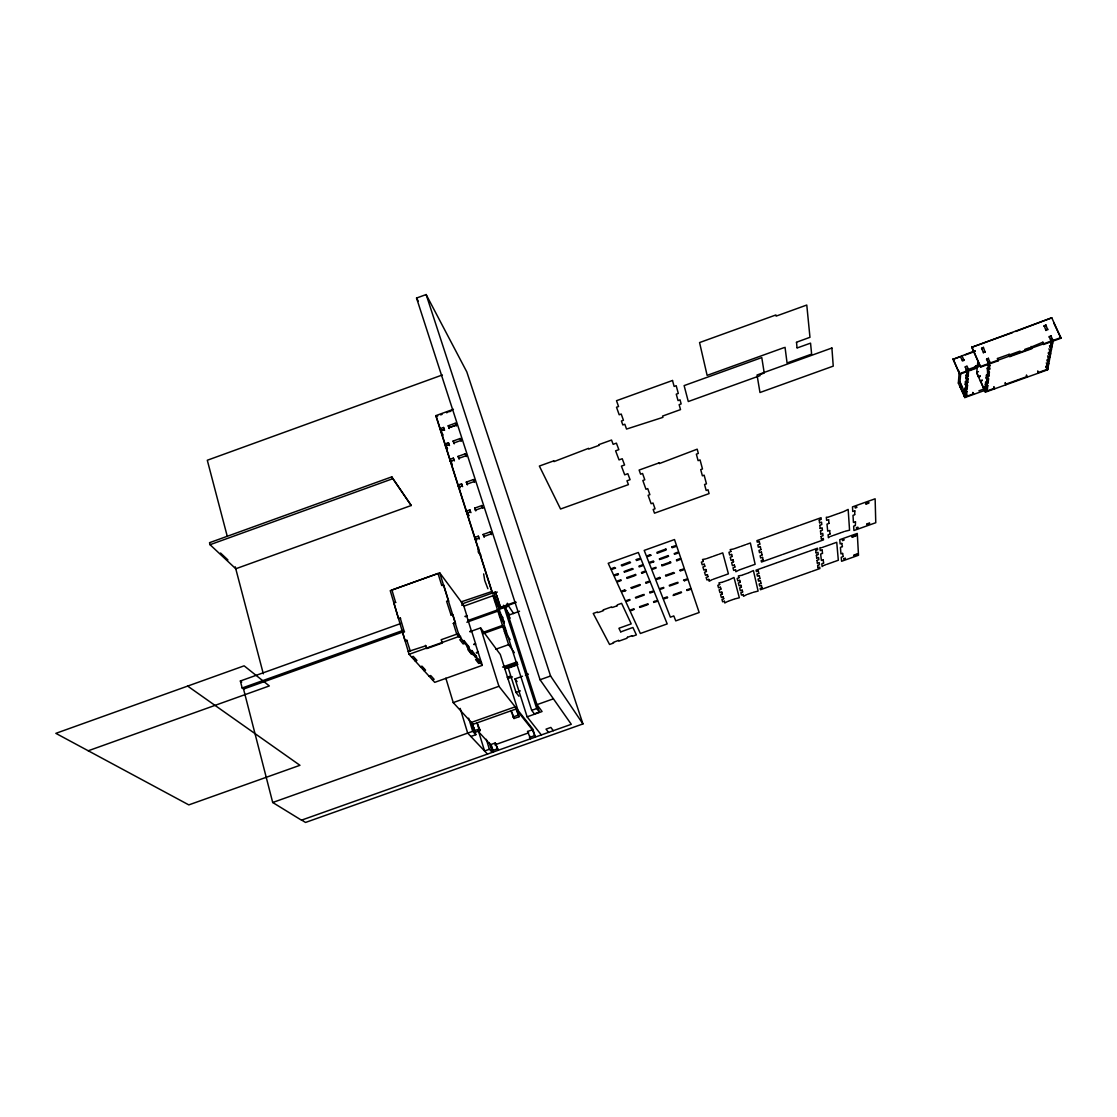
<?xml version="1.0" encoding="UTF-8"?>
<svg xmlns="http://www.w3.org/2000/svg" width="1117" height="1117" viewBox="0 0 1117 1117"><rect width="100%" height="100%" fill="white"/><g stroke="black" fill="none" stroke-linecap="round" stroke-linejoin="round"><path stroke-width="1.5" d="M978.618 365.05L975.476 366.181L976.09 368.345L959.712 374.223L953.052 359.325L975.197 350.71M984.314 390.573L964.809 397.568L958.344 383.061L959.294 371.221M960.48 356.658L962.421 360.973L964.055 360.386L962.114 356.072M959.712 374.223L953.094 358.655M961.807 386.691L960.215 387.264L961.807 386.691L959.936 382.489L960.634 374.027M962.98 392.723L964.571 392.151L962.98 392.723L960.271 386.636M965.214 367.214L966.931 365.957L968.202 368.792L968.341 376.052L966.708 376.638L966.037 375.144L967.671 374.558L968.341 376.052M972.851 392.388L973.507 393.84L964.865 396.94L964.222 395.488L966.624 394.664L965.968 393.198L964.376 393.77L964.166 396.102L965.758 395.544L964.516 392.765M964.655 390.643L966.261 390.07L966.917 391.536L965.311 392.109L964.655 390.643L966.722 384.96M965.228 384.304L966.833 383.717L967.504 385.197L965.884 385.77L965.228 384.304L965.465 381.637L967.085 381.051L967.741 382.531L966.121 383.103L965.465 381.637M965.8 377.867L967.434 377.281L968.09 378.761L966.47 379.347L966.037 375.144M965.283 366.544L967.001 373.357L968.648 372.771M964.809 397.568L967.224 370.886M966.624 394.664L966.917 391.536M964.893 388.018L965.549 389.484L967.154 388.898L967.504 385.197M967.741 382.531L968.09 378.761M1031.159 346.424L1031.787 348.727L1009.824 356.616L1009.196 354.312L997.481 358.515L998.123 360.819L980.656 367.088L971.692 347.317L1051.781 317.8L1061.01 338.228L1043.501 344.511L1042.887 342.207L1031.047 347.15M976.09 368.345L975.476 366.181M973.507 393.84L972.795 393.016M977.933 360.805L976.691 372.924L985.376 392.151L1047.606 369.825L1053.177 340.364M978.45 371.64L976.761 372.254L978.562 377.071L980.251 376.457M981.55 348.727L983.365 347.373L985.236 352.372M980.656 367.088L971.762 346.591M983.295 348.099L983.365 347.373M982.206 379.934L980.433 381.218L982.122 380.618M983.491 353L981.62 348.001M980.503 380.548L983.351 387.669L985.04 387.068M986.506 359.632L988.35 358.278L989.648 362.02M984.677 390.615L984.971 388.116L986.66 387.501L987.051 384.136L985.348 384.751L986.06 386.314L987.763 385.7L987.051 384.136M985.348 384.751L985.669 381.944L986.381 383.494L988.098 382.88L988.559 378.9L987.847 377.337L986.129 377.965L986.842 379.529L988.559 378.9M986.129 377.965L986.465 375.089L988.182 374.474L988.894 376.038L987.177 376.666L986.465 375.089M987.26 368.135L987.973 369.713L989.718 369.085L989.006 367.507L987.26 368.135L987.637 372.617L989.383 372.003L988.657 370.425M986.59 358.906L988.615 364.24M988.266 358.99L988.35 358.278M985.376 392.151L988.699 363.528M984.971 388.116L985.669 389.665L987.372 389.051L987.763 385.7M988.894 376.038L989.383 372.003M989.718 369.085L989.411 363.974L987.665 364.603L988.391 366.194L990.137 365.566M997.481 358.515L998.123 360.819M993.948 386.65L994.563 388.856L993.865 387.32M1009.824 356.616L1009.196 354.312M1005.258 382.586L1005.872 384.807L1005.16 383.257M1026.481 374.977L1027.082 377.197L1026.369 375.647M1043.962 326.276L1045.847 324.907L1047.732 329.892M1042.761 342.933L1042.887 342.207M1045.721 325.647L1045.847 324.907M1037.805 370.914L1038.405 373.134L1037.679 371.598M1045.973 330.534L1044.102 325.536M1051.781 317.8L1015.744 331.47M1049.1 337.139L1050.999 335.77L1053.038 341.09M1050.86 336.496L1050.999 335.77M1050.525 340.14L1049.24 336.399M1038.517 372.45L1047.732 369.155L1047.369 365.72L1048.081 367.27L1046.378 367.87L1047.034 364.435L1046.294 362.885M1048.556 359.367L1049.282 360.917L1047.564 361.531L1048.332 357.454L1047.606 355.89M1049.882 352.316L1050.622 353.88L1048.891 354.508L1049.659 350.347L1048.919 348.783M1051.223 345.153L1051.977 346.731L1050.217 347.359L1050.902 343.729L1050.148 342.151M478.593 547.693L478.188 551.784A42.963 14.73 -18.4 0 0 479.626 553.976L480.841 554.912M507.341 603.25L506.015 606.894L499.369 609.268L498.95 608.653L516.096 602.496M506.573 607.117L505.624 605.707L503.907 606.322L504.856 607.732L506.573 607.117L508.375 604.283M650.024 554.716L651.239 555.317M671.959 546.855L676.455 545.333L674.5 539.553L644.202 550.402L646.422 556.071L649.996 554.8M614.364 567.464L615.607 568.064M854.826 511.027L854.714 514.434M618.343 574.543L617.659 574.752M636.271 559.617L637.067 559.352M855.524 521.918L855.343 525.269M632.068 568.483L633.283 569.084M626.805 577.545L634.679 574.822M634.721 574.724L635.489 574.459M851.838 536.691L852.536 536.425M842.427 546.632L840.431 547.414L840.961 553.892L842.609 553.306M852.606 537.109L851.782 536.774M653.654 561.879L652.928 562.13M642.61 573.007L641.856 573.244M624.557 589.958L625.743 590.516M625.674 590.628L624.989 590.879M631.217 587.584L639.734 584.54M661.767 565.048L662.521 564.769M645.668 582.418L649.857 580.994L646.087 571.667L642.68 572.881M669.697 562.214L670.451 561.935M660.007 578.355L659.365 578.606M665.606 575.297L673.356 572.602M649.689 592.205L653.822 590.809L650.178 581.775L646.827 582.976M673.397 572.504L674.528 573.077M639.608 606.671L647.106 604.074M680.071 570.117L684.344 568.679L681.119 559.128L676.888 560.762M653.599 601.672L654.311 601.421M684.512 580.826L683.506 580.198L684.274 579.849M667.505 597.707L663.289 599.117L670.368 617.17L673.006 616.235M686.913 589.776L691.018 588.394L688.002 579.458L684.637 580.658M843.14 556.587L841.255 557.285L841.59 561.279L858.498 555.247L858.428 553.976L853.849 555.61M796.379 342.263L809.965 337.306L806.781 305.039L777.013 315.804M797.007 347.694L796.547 342.514M759.323 541.703L759.769 543.979M759.839 544.188L757.843 544.942L758.331 547.218L760.3 546.548M819.194 520.075L821.232 519.307L821.065 517.716L812.464 520.787M819.487 522.644L819.333 520.271M819.78 525.297L821.805 524.543L821.553 522.17L819.613 522.84M828.66 519.894L828.954 523.175M820.115 528.299L819.864 525.507M828.996 523.398L826.999 524.152L827.711 531.147L829.666 530.477M820.409 530.91L822.419 530.156L822.168 527.824L820.199 528.509M820.744 533.856L820.548 531.106M829.708 530.687L829.973 533.87M821.023 536.425L823.02 535.671L822.768 533.381L820.841 534.052M821.302 538.869L821.163 536.621M830.043 534.08L828.088 534.82L828.381 537.766L830.015 536.621M703.319 561.446L701.392 562.144L702.216 564.811L704.227 564.127M704.296 564.35L704.827 566.082M704.869 566.305L702.9 567.031L703.85 570.103L705.818 569.419M730.923 551.561L728.94 552.301L729.652 555.009L731.635 554.325M705.916 569.628L706.405 571.332M731.691 554.563L732.152 556.308M706.475 571.555L704.52 572.267L705.455 575.283L707.41 574.613M732.152 556.559L730.239 557.257L731.049 560.385L733.017 559.701M707.466 574.836L707.983 576.498M733.017 559.952L733.52 561.642M708.052 576.721L706.112 577.433L706.907 579.974L708.834 579.304M733.576 561.865L731.635 562.591L732.431 565.663L734.372 564.979M760.356 546.772L760.914 549.438M708.904 579.514L709.169 581.259L712.227 579.611M734.428 565.202L734.874 566.891M760.956 549.676L759.002 550.402L759.476 552.636L761.431 551.966M734.93 567.115L732.989 567.827L733.674 570.41L735.6 569.754M761.431 552.217L762.031 554.814M735.6 569.991L735.852 571.736L738.937 570.075M762.101 555.023L760.132 555.763L760.607 557.969L762.548 557.299M762.618 557.509L763.051 559.659M763.037 559.91L761.166 560.594L761.473 562.033L769.767 559.072M758.345 571.122L758.764 573.175M815.731 550.402L817.672 549.69L817.49 548.238L809.267 551.184M816.024 552.761L815.843 550.611M822.182 550.15L822.489 553.152M816.318 555.191L818.244 554.479L817.979 552.315L816.136 552.957M822.545 553.362L820.646 554.06L821.4 560.469L823.243 559.826M816.667 557.928L816.457 555.372M816.96 560.315L818.859 559.617L818.593 557.481L816.82 558.109M817.281 563.024L817.058 560.511M823.243 560.078L823.592 562.94M823.592 563.177L821.791 563.848L822.098 566.556L823.662 565.467M719.683 584.638L717.812 585.336L718.538 587.793L720.437 587.137M720.465 587.36L720.954 588.938M739.063 577.726L737.164 578.424L737.806 580.924L739.705 580.268M720.94 589.19L719.139 589.832L719.962 592.666L721.819 592.024M739.761 580.477L740.138 582.083M721.889 592.233L722.336 593.797M740.194 582.306L738.337 582.99L739.077 585.853L740.934 585.21M722.392 594.007L720.563 594.677L721.373 597.469L723.216 596.827M758.82 573.398L756.949 574.082L757.424 576.177L759.295 575.534M740.99 585.42L741.395 586.997M759.337 575.744L759.881 578.173M723.23 597.064L723.718 598.558M741.451 587.207L739.608 587.877L740.334 590.698L742.177 590.069M723.732 598.796L721.959 599.438L722.643 601.798L724.472 601.155M759.867 578.424L758.066 579.081L758.527 581.133L760.384 580.491M742.233 590.279L742.623 591.828M760.384 580.728L760.956 583.102M724.486 601.393L724.779 602.971L727.726 601.407M742.623 592.066L740.85 592.708L741.465 595.082L743.294 594.453M760.956 583.339L759.169 583.982L759.63 586.006L761.459 585.364M743.294 594.691L743.545 596.283L746.505 594.705M761.459 585.615L761.934 587.542M761.989 587.751L760.16 588.422L760.454 589.734L768.412 586.9M817.602 565.356L819.459 564.671L819.208 562.577L817.393 563.205M817.881 567.604L817.686 565.565M401.017 623.426L240.364 680.993L242.166 688.002L243.548 689.063L272.702 802.495L301.464 820.171L571.29 724.305L540.056 679.75L416.543 298.044L426.149 294.553L466.822 371.933L582.934 723.928L305.527 822.447L301.688 820.087M442.346 374.963L207.301 460.246L227.156 535.909M497.302 592.08L492.737 593.713L492.29 593.057L435.798 415.664L453.418 409.283M435.798 415.664L436.272 416.473L437.738 415.943M440.67 414.882L442.15 414.351M446.549 412.759L448.015 412.229M449.481 411.698L450.947 411.168M443.966 428.286L443.491 427.49L439.958 428.774L441.69 431.651M449.313 428.551L448.21 425.786L455.275 423.231L455.75 424.027M443.17 435.044L440.587 430.743L444.119 429.459L444.594 430.254M440.601 430.743L444.119 429.459L443.491 427.49M448.852 443.561L448.378 442.765L444.831 444.049L447.526 448.489M454.214 443.84L453.111 441.061L460.218 438.492L460.679 439.288M446.786 444.301L445.306 444.845L441.075 431.539M449.495 445.543L449.02 444.761L445.46 446.046L447.261 448.992M453.753 443.044L460.86 440.475L461.321 441.271M391.69 476.889L209.521 542.694L210.038 544.705L235.771 568.762L411.224 505.498L391.69 476.889L411.224 505.498M210.038 544.705L392.304 478.872M452.148 464.309L449.732 459.408L453.293 458.124L453.767 458.892M459.157 459.185L458.04 456.406L465.175 453.837L465.621 454.605M449.732 459.408L450.654 460.022M450.374 461.405L453.935 460.12L454.41 460.888M458.682 458.403L465.817 455.834L466.278 456.602M451.729 461.852L450.835 462.173L450.207 460.176M784.134 347.596L707.131 375.382L699.563 342.57L775.924 314.952L776.092 316.139M760.803 374.279L764.237 373.036L761.78 357.58L684.121 385.602L688.295 401.534L760.091 375.633L759.923 374.6M459.729 487.668L457.942 485.141L461.53 483.856L461.991 484.596M467.423 484.904L466.306 482.125L473.482 479.542L473.929 480.296M458.626 485.811L459.059 487.906M458.584 487.166L462.173 485.881L462.633 486.621M466.962 484.15L474.139 481.567L474.585 482.321M468.707 516.054L466.25 511.167L469.852 509.869L470.313 510.595M475.772 510.916L474.669 508.137L481.874 505.54L482.321 506.266M467.381 511.642L467.353 513.932M466.906 513.22L470.508 511.921L470.969 512.647M475.325 510.19L482.544 507.593L482.991 508.319M971.692 347.317L1012.491 332.643M953.052 359.325L958.986 357.189M965.367 354.899L975.127 351.38M983.56 352.274L985.32 351.646M1046.112 329.794L1047.872 329.152M962.477 360.302L964.111 359.716M476.442 540.028L474.655 537.5L478.285 536.202L478.732 536.9M484.233 537.235L483.116 534.457L490.377 531.846L490.824 532.558M475.311 539.581L478.942 538.282L479.402 538.98M483.787 536.537L491.047 533.926L491.494 534.624M966.554 369.392L968.202 368.792M987.973 361.936L989.718 361.308M1050.664 339.414L1052.423 338.772M975.42 366.851L966.498 370.048L967.168 371.542M1009.098 355.038L1020.072 351.087M1024.778 349.398L1029.483 347.708M959.768 373.567L978.674 366.767M980.74 366.39L1061.15 337.502M1050.902 343.729L1052.661 343.101L1051.907 341.523M958.344 383.061L959.936 382.489M1049.659 350.347L1051.404 349.719L1050.664 348.155M978.632 376.387L980.321 375.787M465.37 616.752L466.976 616.165L463.443 604.8L439.735 572.867L390.238 590.642L409.087 654.311L434.722 682.347L482.307 665.355L475.353 643.657L473.72 644.244M1048.332 357.454L1050.064 356.826L1049.324 355.276M983.421 386.999L985.124 386.398M1047.034 364.435L1048.737 363.821L1048.011 362.271M978.869 390.838L983.421 389.205L984.077 390.657L983.491 388.576M395.893 602.482L393.77 602.594L398.476 618.469L400.598 618.329M395.474 601.979L391.927 590.027L438.032 573.482L441.704 585.392L443.784 585.294L448.671 601.1L446.577 601.225L451.1 615.16M443.784 585.294L441.704 585.392M994.647 388.199L985.459 391.495L984.761 389.945M1005.956 384.136L1027.193 376.513M461.084 601.895L491.983 591.465M461.74 604.032L495.431 591.94L496.241 593.769M461.824 605.372L463.443 604.8M463.681 606.224L493.002 595.71L494.831 598.391M242.166 688.002L403.083 630.365M493.756 598.07L495.585 597.413M404.591 631.817L402.469 631.957L405.052 640.683L407.188 640.53M450.723 614.671L452.818 614.545L455.499 623.244L453.404 623.37L455.499 623.244M243.548 689.063L404.131 631.552M496.381 599.899L494.552 600.555L498.433 606.238M88.229 750.778L269.323 685.936L244.134 665.83L55.85 733.352L188.815 804.896L299.942 765.299L187.656 686.089M465.021 616.291L466.976 616.165M495.431 591.94L500.36 607.355L515.691 601.854M614.322 567.562L610.762 568.846L608.207 563.289L638.338 552.496L640.627 558.151L637.137 559.394M622.141 564.769L629.834 561.851L630.574 562.703M657.829 551.993L665.844 549.047M468.107 620.452L497.54 609.924L500.472 614.182M614.699 568.385L611.139 569.67L613.652 575.157L617.184 573.887M629.667 563.038L621.987 565.942L621.234 565.09M637.486 560.231L640.963 558.989L643.224 564.574L639.776 565.816M650.331 555.638L646.757 556.922L648.949 562.521L652.496 561.265M665.313 550.276L657.368 553.222M673.146 547.47L676.734 546.185L678.675 551.896L675.115 553.166M466.85 622.225L497.917 611.111L499.871 613.945M498.671 613.484L500.514 612.828M624.934 571.122L632.027 568.581M660.259 558.486L668.189 555.568M617.561 574.697L614.015 575.967L616.472 581.329L619.991 580.072M625.283 571.932L632.376 569.405M640.111 566.626L643.56 565.397L645.766 570.857L642.345 572.072M652.817 562.088L649.27 563.345L651.42 568.832L654.939 567.576M660.566 559.31L667.659 556.783M675.408 554.004L678.954 552.733L680.839 558.305L677.335 559.561M519.559 611.25L508.277 615.285L510.218 618.148M408.25 651.504L425.912 645.794M425.507 645.333L426.75 648.6L442.416 643.001L441.173 639.734L458.459 633.548L461.516 639.106L459.799 639.72L463.15 643.937L464.854 643.322L463.988 640.558L462.298 641.158M469.726 631.398L471.695 631.273L475.688 644.104L474.069 644.677M470.927 631.342L480.589 627.894L500.304 654.45L518.009 710.37M470.062 631.845L471.695 631.273M409.087 654.311L459.324 636.341L482.307 665.355M460.651 636.327L458.933 636.941L456.727 634.163L453.404 623.37M662.618 564.825L669.655 562.312M620.354 580.868L616.835 582.125L621.038 591.298L624.515 590.055M628.005 578.131L635.014 575.618M655.26 568.385L651.742 569.642L655.414 579.011L659.672 577.405M662.926 565.635L669.949 563.122M411.531 656.991L413.234 656.377L416.948 660.454L415.245 661.055L414.421 658.276M482.795 632.459L502.482 625.422L505.387 629.583M483.172 633.66L502.859 626.609L504.8 629.388M503.627 629.011L505.47 628.354M706.893 558.528L712.423 556.559M718.915 554.241L722.741 552.873L728.41 573.831L724.71 575.157M734.511 548.656L740.054 546.674M746.547 544.356L750.373 542.988L755.134 564.294L751.434 565.621M765.508 537.584L756.921 540.642L757.256 542.178L759.239 541.494M778.94 532.781L799.018 525.604M506.28 630.868L504.423 631.524L510.148 639.65M828.996 516.878L830.559 516.319M839.649 513.066L842.595 512.019M855.203 507.411L856.767 506.853M865.87 503.599L868.817 502.538M855.245 507.998L856.795 507.439M865.898 504.186L868.844 503.139M471.192 653.808L467.967 649.759L469.517 649.2L468.665 646.464L467.115 647.022L471.192 653.808L472.728 653.263L471.891 650.541L470.355 651.085M624.864 590.823L621.387 592.066L625.45 600.946L628.885 599.717M632.39 588.142L639.287 585.671M659.198 578.55L655.721 579.793L659.267 588.854L662.716 587.626M666.737 575.855L673.649 573.398M681.188 570.689L684.623 569.475L687.737 578.69L684.372 579.891M420.453 666.737L421.989 666.193L425.563 670.116L424.041 670.661L423.217 667.924M854.728 514.728L852.997 515.356L853.43 522.435L855.482 521.765M476.303 652.537L477.936 651.965M476.652 652.97L478.271 652.398M636.299 597.064L643.099 594.635M670.13 584.973L676.944 582.543M629.22 600.457L625.799 601.686L629.723 610.273L633.116 609.058M636.634 597.804L643.42 595.389M650.834 592.736L654.129 591.563L657.662 600.304L654.408 601.463M663.009 588.394L659.575 589.622L663.009 598.391L666.402 597.176M670.423 585.741L677.209 583.311M598.726 612.353L602.663 610.943M612.884 607.299L616.821 605.889M474.739 656.824L476.387 656.237L477.224 658.932L475.577 659.519L478.69 663.428L480.324 662.842L479.486 660.161L477.853 660.747M495.822 649.214L508.612 644.649L514.365 652.705M429.04 676.134L430.701 675.548L434.136 679.331L432.502 679.918M855.357 525.548L853.653 526.163L853.919 530.519L875.77 522.714L875.128 498.796L852.48 506.881L852.76 511.502L854.854 510.818M830.88 536.314L832.388 535.769M841.227 532.627L844.089 531.594M856.362 527.685L857.87 527.14M866.708 523.985L869.557 522.965M713.093 579.304L718.44 577.391M739.803 569.768L745.151 567.855M782.752 554.437L802.174 547.498M815.173 542.862L823.48 539.888L823.313 538.408L821.4 539.064M856.39 528.229L857.898 527.699M866.722 524.543L869.584 523.524M479.849 663.261L481.483 662.688L479.486 660.161M673.719 594.565L680.407 592.178M633.451 609.784L630.058 610.985L640.362 633.479L667.198 623.914L657.955 601.03L654.702 602.189M640.739 607.173L647.413 604.8M673.984 595.305L680.672 592.918M687.974 590.307L691.269 589.134L699.172 612.507L675.743 620.87L673.83 615.942M723.118 581.929L728.41 580.03M742.512 575.004L747.818 573.105M764.293 567.227L756.069 570.159L756.391 571.555L758.275 570.913M777.153 562.647L796.379 555.777M822.503 547.372L823.997 546.841M832.723 543.728L836.731 542.29L838.322 560.245L834.427 561.642M842.413 540.125L843.907 539.581M852.634 536.467L857.367 534.792L857.284 533.437L839.775 539.679L840.138 543.895L841.799 543.309M842.469 540.656L843.949 540.125M852.676 537.012L857.395 535.322L858.401 553.473L853.821 555.107M502.538 667.058L516.934 661.92M504.507 667.394L517.394 662.8M504.954 668.804L517.855 664.21M619.74 627.977L631.217 623.872L621.597 603.32L617.338 604.842L616.961 605.931M517.576 664.838L508.305 668.148L516.012 692.428L518.944 696.24M507.146 677.251L510.413 676.092M824.5 565.174L825.938 564.657M507.593 678.647L512.48 676.902M843.894 558.64L845.346 558.123M843.935 559.142L845.374 558.64M728.549 601.114L733.674 599.284M747.329 594.412L752.467 592.582M780.867 582.46L799.493 575.813M811.961 571.373L819.92 568.539L819.752 567.171L818.035 567.771M614.071 642.093L618.525 640.432M627.489 637.304L631.217 635.978M541.34 734.958L527.126 716.835L515.049 678.885L522.463 676.246M525.437 675.185L528.397 674.137M445.851 678.187L453.237 702.593L498.922 686.299L532.767 728.996L535.35 737.08L532.376 729.778L527.573 731.481L530.561 738.784L529.612 735.81M540.056 679.75L550.569 675.994L582.934 723.928M516.012 692.428L520.354 690.878M553.418 698.809L536.984 704.659L542.08 711.515L527.126 716.835M272.702 802.495L472.7 731.328L475.842 734.707L470.857 736.466M473.957 730.881L478.97 729.108L480.268 730.518L475.27 732.291L473.957 730.881L471.374 722.42L515.188 706.824L519.028 716.723L514.029 718.51L510.888 710.845L512.075 712.311M512.843 717.044L517.855 715.257M531.678 710.342L536.705 708.555L539.357 712.101L534.373 713.875L531.678 710.342L494.035 593.239L494.454 593.881M495.222 742.987L498.252 750.261L495.222 742.987L490.433 744.69L493.463 751.964L491.634 745.988L477.811 730.937M494.845 744.857L528.62 732.85L527.573 731.481M489.232 742.498L492.276 752.383L489.386 749.27L484.569 750.987L478.467 731.077M492.276 750.666L497.065 748.962M529.472 737.457L534.275 735.74M822.126 549.941L820.255 550.597L819.92 547.735L821.651 547.665M739.007 577.517L738.351 575.939L741.66 575.311M719.641 584.414L718.943 582.865L722.266 582.236M843.195 556.378L842.637 553.557M703.333 561.181L702.509 559.491L706 558.849M730.895 551.323L730.155 549.62L733.618 548.978M828.605 519.67L826.622 520.354L826.315 517.241L828.116 517.199M797.147 347.959L810.551 343.142L811.626 354.103L787.066 362.969L785.028 347.261M620.801 631.873L632.906 627.475L636.383 634.903L632.362 636.341L632.04 635.685M627.391 637.262L626.986 638.254L618.944 641.116L618.623 640.46M842.4 546.478L841.827 543.574M673.621 594.523L673.132 595.612M240.364 680.993L241.747 682.054M220.552 553.027L227.91 559.924M487.487 754.087L467.688 733.115L460.176 708.373M473.371 726.092L472.058 724.654L515.9 709.058L533.451 731.132M453.237 702.593L473.385 724.626M410.386 651.351L406.77 640.069M471.625 652.914L473.692 655.525M463.988 640.558L468.665 646.464M471.891 650.541L476.387 656.237M548.517 732.403L546.031 729.15L550.863 727.432L553.32 730.7M515.049 678.885L517.101 681.621M501.561 617.659L504.451 621.834M504.284 622.923L499.467 615.984L501.31 615.327L503.222 618.106M500.36 607.355L500.793 607.983L496.772 595.403M495.697 600.918L497.637 603.766M506.741 610.524L509.575 614.727M507.928 605.009L513.652 613.596M474.655 537.5L476.526 540.391M466.25 511.167L468.958 515.44M483.116 534.457L483.563 535.169M457.942 485.141L459.785 488.087M474.669 508.137L475.116 508.863M466.306 482.125L466.766 482.879M458.04 456.406L458.515 457.188M453.111 441.061L453.586 441.843M448.21 425.786L448.671 426.582M456.378 425.996L455.275 423.231M416.543 298.044L418.205 301.115M597.86 612.661L597.497 611.934L593.239 613.456L609.561 644.467L613.582 643.029L613.247 642.387M603.529 610.636L603.166 609.91L611.669 606.866L612.018 607.606M487.878 588.729L484.736 580.533L483.661 573.901M618.902 628.271L620.675 631.845M1053.806 323.092L1061.01 338.228M1049.477 345.781L1050.217 347.359M1048.151 352.944L1048.891 354.508M1046.838 359.981L1047.564 361.531M1046.88 368.289L1047.606 369.825M1045.666 366.334L1046.378 367.87M987.386 381.316L988.098 382.88M986.66 387.501L987.372 389.051M618.092 573.566L618.455 574.375M620.884 579.751L621.247 580.547M629.751 599.41L630.086 600.15M633.967 608.751L634.302 609.477M966.498 387.431L967.154 388.898M959.978 381.86L965.814 394.915M964.376 393.77L965.032 395.236M624.026 571.443L624.389 572.253M626.763 577.657L627.112 578.452M631.175 587.682L631.51 588.45M635.433 597.372L635.768 598.126M639.566 606.754L639.887 607.48M635.573 574.501L635.908 575.297M639.846 584.582L640.167 585.35M643.964 594.328L644.286 595.082M647.958 603.766L648.265 604.492M636.229 559.729L636.564 560.566M638.868 566.137L639.203 566.961M641.451 572.393L641.786 573.203M645.626 582.515L645.947 583.297M649.647 592.303L649.968 593.043M653.557 601.77L653.85 602.496M653.403 560.929L653.724 561.767M655.847 567.254L656.154 568.064M659.77 577.461L660.077 578.243M663.582 587.319L663.875 588.087M667.254 596.869L667.547 597.609M656.922 552.315L657.229 553.166M659.351 558.807L659.658 559.631M661.725 565.146L662.032 565.956M665.564 575.395L665.858 576.177M669.265 585.294L669.558 586.048M665.927 549.089L666.235 549.941M668.259 555.624L668.566 556.448M670.549 561.991L670.842 562.8M677.81 582.236L678.089 583.004M681.258 591.87L681.524 592.61M671.931 546.939L672.225 547.805M674.207 553.487L674.5 554.325M676.427 559.882L676.72 560.706M680.03 570.215L680.309 571.01M686.871 589.874L687.123 590.614M426.149 294.553L550.569 675.994M460.218 438.492L460.86 440.475M465.175 453.837L465.817 455.834M473.482 479.542L474.139 481.567M481.874 505.54L482.544 507.593M490.377 531.846L491.047 533.926M505.401 606.336L539.357 712.101M503.558 605.246L536.705 708.555M448.378 442.779L449.02 444.761M453.293 458.124L453.935 460.12M461.53 483.856L462.173 485.881M469.852 509.869L470.508 511.921M478.285 536.202L478.942 538.282M475.353 538.98L475.758 540.265M493.002 595.71L497.54 609.924M497.917 611.111L502.482 625.422M502.859 626.609L508.612 644.649M436.272 416.473L440.447 429.57M445.948 446.828L492.737 593.713M517.073 710.538L519.028 716.723M512.563 713.861L514.029 718.51M480.589 627.894L498.922 686.299M466.641 615.718L471.346 630.826M478.481 658.848L479.388 661.795M439.735 572.867L459.324 636.341M486.314 739.314L489.386 749.27M480.268 730.518L477.057 722.881L478.97 729.108M473.845 727.642L475.27 732.291M472.282 723.09L475.842 734.707M468.679 718.161L472.7 731.328M400.179 617.855L404.172 631.342M713.302 556.238L718.022 554.549M719.292 577.098L723.858 575.464M729.261 579.737L733.995 577.489L739.328 597.777L734.497 598.991M235.254 566.822L263.319 673.802M740.934 546.367L745.653 544.677M746.016 567.548L750.568 565.928M748.669 572.812L753.417 570.564L758.108 591.088L753.291 592.289M765.145 566.933L776.301 562.94M769.236 586.607L780.043 582.753M766.388 537.263L778.046 533.102M770.618 558.765L781.886 554.744M797.231 555.47L808.415 551.477M800.317 575.52L811.124 571.667M799.912 525.283L811.584 521.108M803.025 547.19L814.307 543.169M824.849 546.534L831.872 544.035M826.775 564.364L833.589 561.935M831.439 516.012L838.755 513.387M833.254 535.462L840.361 532.935M843.489 511.698L848.166 509.422L849.562 530.198L844.941 531.287M455.918 425.2L448.839 427.755L455.918 425.2M672.504 380.492L616.5 400.71L618.553 406.518L616.514 407.244L619.195 414.77L621.22 414.03L623.426 420.271L621.415 420.997L622.825 424.949L624.822 424.237L626.539 429.068L662.94 417.353L662.549 416.082L680.518 409.604L679.15 404.647L681.147 403.921L680.044 399.844L678.033 400.57L676.26 394.175L678.298 393.435L676.19 385.7L674.137 386.44L672.504 380.492M831.9 348.015L757.033 375.019L759.979 392.514L833.24 366.125L831.9 348.015M553.669 460.902L539.357 466.054L560.552 509.017L628.424 484.624L626.972 480.799L630.086 479.682L627.838 473.692L624.71 474.823L621.415 466.124L624.585 464.993L622.239 458.738L619.041 459.897L615.607 450.835L618.846 449.662L616.416 443.142L613.149 444.329L611.53 440.042L598.824 444.622L599.103 445.348L588.841 449.048L588.547 448.336L554.004 461.6L553.669 460.902M659.086 462.885L639.119 470.062L640.6 474.194L642.568 473.482L644.802 479.793L642.847 480.492L645.961 489.26L647.734 488.618L649.871 494.663L648.111 495.292L651.113 503.697L653.012 503.013L655.051 508.807L653.18 509.478L654.492 513.178L709.072 493.602L708.052 489.791L706.167 490.475L704.562 484.513L706.461 483.829L704.143 475.172L702.384 475.814L700.708 469.601L702.481 468.958L700.066 459.925L698.097 460.637L696.352 454.158L698.334 453.432L697.19 449.174L659.309 463.597L659.086 462.885"/></g></svg>
